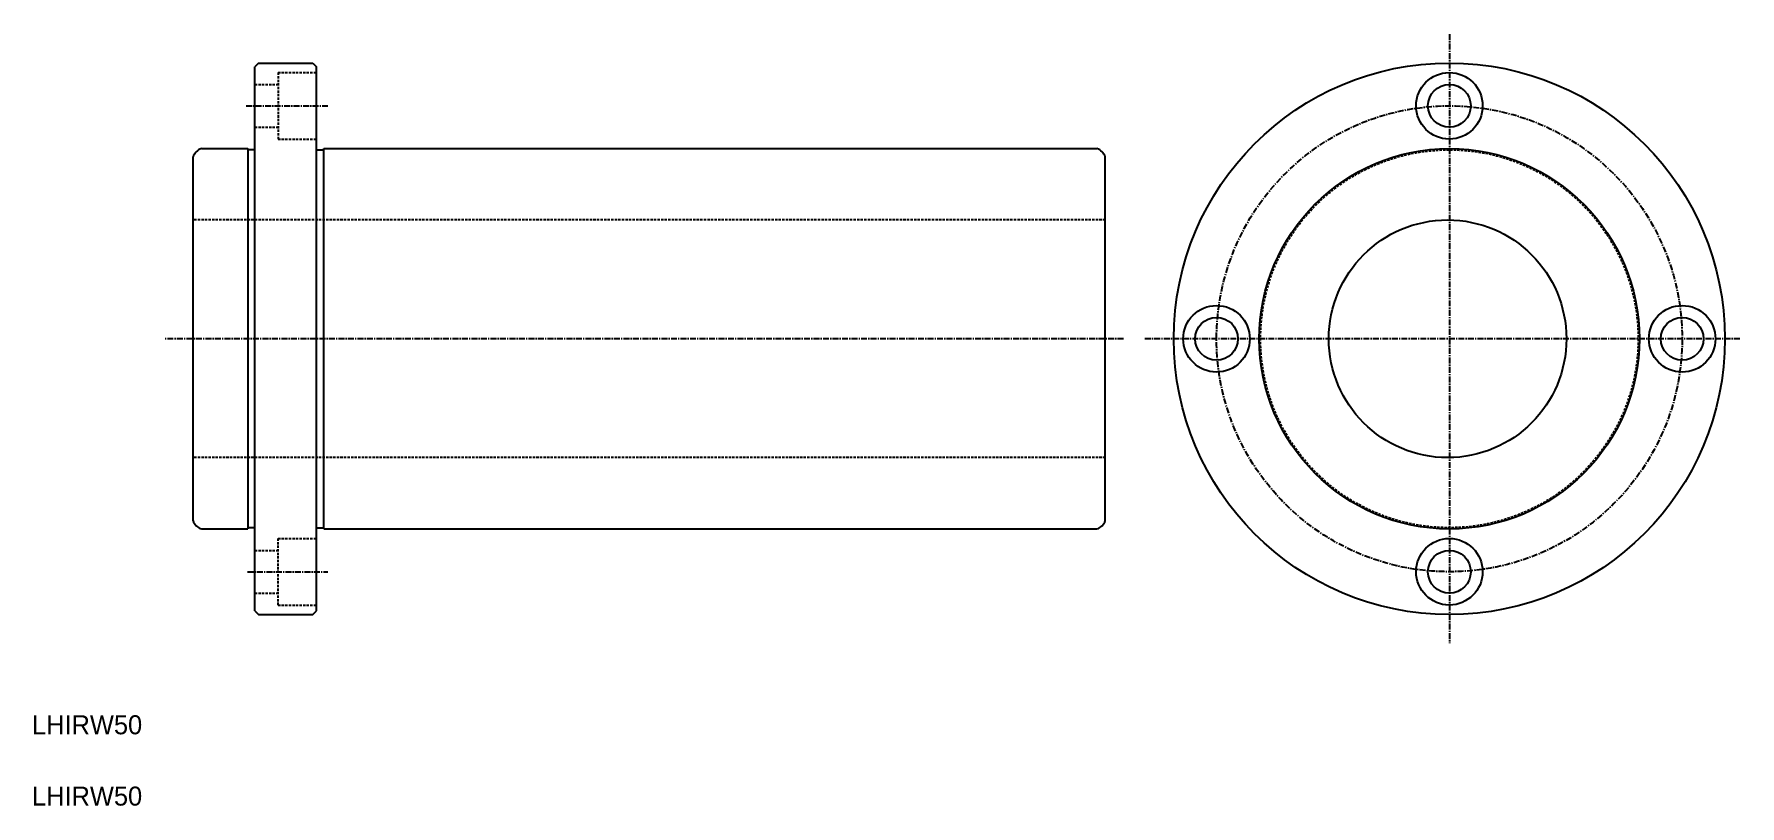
# Model space of a CAD drawing. Extents: x 10 to 369, y 10 to 172.
import ezdxf

# ---------------------------------------------------------------- set-up
doc = ezdxf.new("R2010")
doc.units = 0
doc.linetypes.add('CENTER', pattern=[2, 1.25, -0.25, 0.25, -0.25])
doc.linetypes.add('DASHED', pattern=[0.75, 0.5, -0.25])
doc.layers.get('0').update_dxf_attribs({"linetype": 'CONTINUOUS'})
doc.layers.add('CENTER', color=1, linetype='CENTER')

msp = doc.modelspace()

# ---------------------------------------------------------------- linework, layer by layer
at = {"color": 7, "linetype": 'CONTINUOUS'}
for p, q in [((57.69, 166.19), (56.89, 165.39)), ((56.89, 50.99), (56.89, 165.39)), ((57.69, 166.19), (69.09, 166.19)), ((69.09, 166.19), (69.89, 165.39)), ((69.89, 50.99), (69.89, 165.39)), ((45.64, 148.19), (55.39, 148.19)), ((55.39, 148.19), (55.39, 68.19)), ((56.89, 147.94), (55.39, 147.94)), ((69.89, 147.94), (71.39, 147.94)), ((71.39, 148.19), (234.14, 148.19)), ((71.39, 68.19), (71.39, 148.19)), ((43.89, 69.93), (43.89, 146.44)), ((235.89, 69.93), (235.89, 146.44)), ((56.89, 68.44), (55.39, 68.44)), ((69.89, 68.44), (71.39, 68.44)), ((45.64, 68.19), (55.39, 68.19)), ((71.39, 68.19), (234.14, 68.19)), ((56.89, 50.99), (57.69, 50.19)), ((69.09, 50.19), (69.89, 50.99)), ((57.69, 50.19), (69.09, 50.19))]:
    msp.add_line(p, q, dxfattribs=at)
at = {"color": 3, "linetype": 'DASHED'}
for p, q in [((56.89, 161.69), (61.79, 161.69)), ((61.79, 164.19), (69.89, 164.19)), ((61.79, 164.19), (61.79, 150.19)), ((56.89, 152.69), (61.79, 152.69)), ((61.79, 150.19), (69.89, 150.19)), ((235.89, 133.19), (43.89, 133.19)), ((235.89, 83.19), (43.89, 83.19)), ((61.79, 66.19), (69.89, 66.19)), ((61.79, 52.19), (61.79, 66.19)), ((56.89, 63.69), (61.79, 63.69)), ((56.89, 54.69), (61.79, 54.69)), ((61.79, 52.19), (69.89, 52.19))]:
    msp.add_line(p, q, dxfattribs=at)
at = {"color": 7, "linetype": 'CONTINUOUS'}
for centre, radius in [((308.32, 108.19), 58), ((308.32, 157.19), 7), ((308.32, 157.19), 4.5), ((308.32, 108.19), 40), ((307.95, 108.19), 25), ((259.32, 108.19), 7), ((357.32, 108.19), 7), ((259.32, 108.19), 4.5), ((357.32, 108.19), 4.5), ((308.32, 59.19), 7), ((308.32, 59.19), 4.5)]:
    msp.add_circle(centre, radius, dxfattribs=at)
at = {"color": 3, "linetype": 'DASHED'}
msp.add_circle((308.32, 108.19), 39.75, dxfattribs=at)
at = {"color": 7, "linetype": 'CONTINUOUS'}
for centre, start, end in [((46.54, 145.54), 108.8392, 161.1608), ((233.24, 145.54), 18.8392, 71.1608), ((46.54, 70.84), 198.8392, 251.1608), ((233.24, 70.84), 288.8392, 341.1608)]:
    msp.add_arc(centre, 2.8, start, end, dxfattribs=at)
at = {"layer": 'CENTER', "color": 1, "linetype": 'CENTER'}
for p, q in [((308.32, 172.27), (308.32, 44.14)), ((55.06, 157.19), (72.24, 157.19)), ((239.74, 108.19), (37.96, 108.19)), ((369.47, 108.19), (244, 108.19)), ((55.34, 59.19), (72.24, 59.19))]:
    msp.add_line(p, q, dxfattribs=at)
msp.add_circle((308.32, 108.19), 49, dxfattribs=at)

# ---------------------------------------------------------------- texts
at = {"color": 7, "linetype": 'CONTINUOUS'}
for p in [(10, 25), (10, 10)]:
    msp.add_text('LHIRW50', height=4, dxfattribs=at).set_placement(p)

doc.saveas('drawing.dxf')
